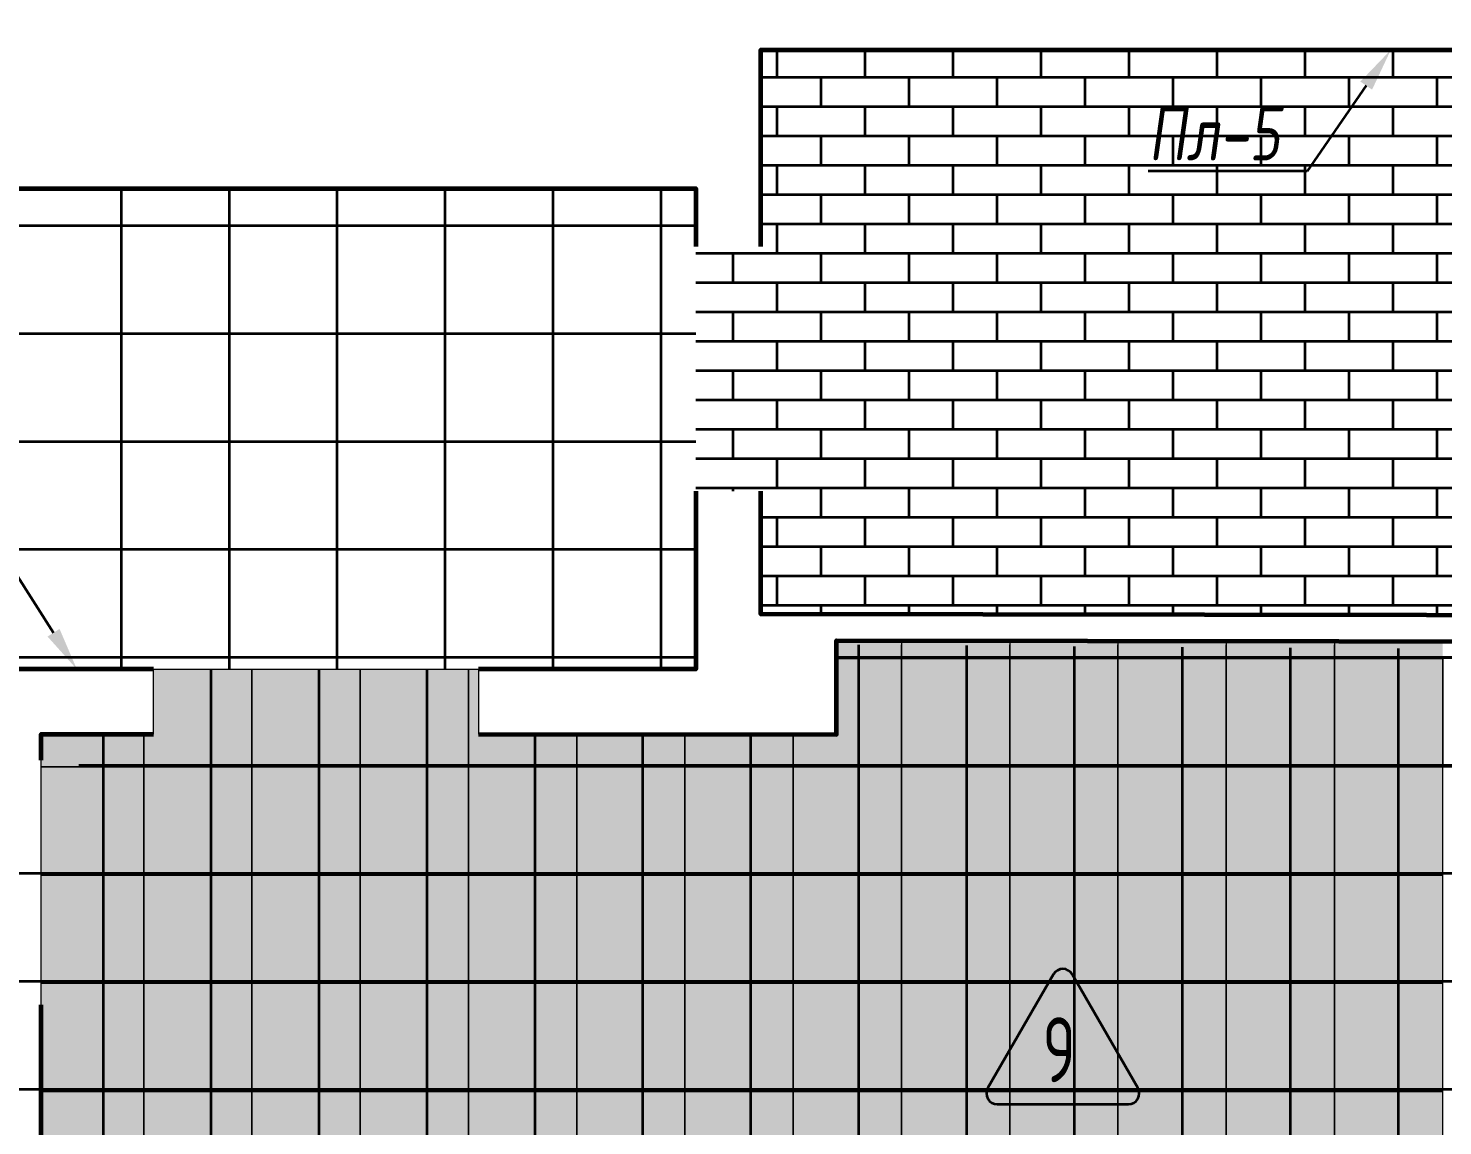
# Model space of a CAD drawing. Header units: millimetres. Extents: x -510890 to 418982, y -118257 to 141350.
# Drawn here: x 256792 to 263326, y -66843 to -61776 of the extents above; entities that cross this region are included whole.
import ezdxf
from ezdxf import colors
from ezdxf.entities.mleader import LeaderData, LeaderLine
from ezdxf.enums import TextEntityAlignment as Align
from ezdxf.math import Vec2, Vec3

# ---------------------------------------------------------------- set-up
doc = ezdxf.new("R2010")
doc.units = ezdxf.units.MM
doc.layers.add('АР_Площадь контур', color=220, linetype='Continuous', lineweight=35, plot=False)
doc.styles.add('ISOCPEUR', font='isocpeur.ttf', dxfattribs={"height": 800})
doc.styles.add('Архитект', font='isocpeur.ttf', dxfattribs={"width": 0.8, "oblique": 8})

msp = doc.modelspace()

# ---------------------------------------------------------------- hatches: boundary and pattern name
at = {"layer": 'АР_Площадь контур', "true_color": 0x000000, "transparency": 33554687}
h = msp.add_hatch(dxfattribs=at)
h.set_pattern_fill('ANSI37', color=18, scale=157, angle=45, style=0)
h.set_pattern_definition([(90, (2999.9, -126491.3), (-498.475, 0), []), (180, (2999.9, -126491.3), (-6e-14, -498.475), [])])
h.paths.add_polyline_path([(253485.5, -64835.6), (249675.5, -64835.6), (249675.5, -54583.1), (249375.5, -54583.1), (249375.5, -55295.6), (245745.5, -55295.6), (245745.5, -54508.2), (245545.5, -54508.2), (245545.5, -52808.2), (245745.5, -52808.2), (245745.5, -52246.8), (249375.5, -52246.8), (249375.5, -52583.1), (249575.5, -52583.1), (249575.5, -51625.6), (249675.5, -51625.6), (249675.5, -51225.6), (253485.5, -51225.6), (253485.5, -62985.9), (253685.5, -62985.9), (253685.5, -62515.8), (259875.5, -62515.5), (259875.5, -64735.6), (253685.5, -64735.6), (253685.5, -64485.8), (253485.5, -64485.9)])
at = {"layer": 'АР_Площадь контур', "true_color": 0x636466}
h = msp.add_hatch(dxfattribs=at)
h.set_pattern_fill('AR-BRSTD', color=251, scale=2)
h.set_pattern_definition([(0, (2999.9, -126491.32), (0, 135.4836), []), (90, (2999.9, -126491.32), (-203.2, 135.4836), [135.4836, -135.4836])])
h.paths.add_polyline_path([(266325.5, -64491), (260175.5, -64481.8), (260175.5, -63913.9), (259875.5, -63913.9), (259875.5, -62783.9), (260175.5, -62783.9), (260175.5, -61875.6), (266325.5, -61875.6)])
at = {"layer": 'АР_Площадь контур', "lineweight": 5, "ltscale": 300, "true_color": 0xb8b9bc, "transparency": 33554687}
h = msp.add_hatch(color=9, dxfattribs=at)
h.dxf.hatch_style = 1
h.paths.add_polyline_path([(262325.5, -67685.7), (261825.5, -67685.7)], flags=17)
h.paths.add_polyline_path([(262325.5, -67185.7), (261825.5, -67185.7), (261825.5, -67685.7), (262325.5, -67685.7)])
h.paths.add_polyline_path([(261825.5, -67185.7), (261325.5, -67185.7), (261325.5, -67685.7), (261825.5, -67685.7)])
h.paths.add_polyline_path([(261825.5, -66185.7), (261325.5, -66185.7), (261325.5, -67185.7), (261825.5, -67185.7)])
h.paths.add_polyline_path([(261325.5, -66685.7), (260825.5, -66685.7)], flags=17)
h.paths.add_polyline_path([(261325.5, -66185.7), (260825.5, -66185.7), (260825.5, -66685.7), (261325.5, -66685.7)])
h.paths.add_polyline_path([(260825.5, -66185.7), (260325.5, -66185.7), (260325.5, -66685.7), (260825.5, -66685.7)])
h.paths.add_polyline_path([(260825.5, -65185.7), (260325.5, -65185.7), (260325.5, -66185.7), (260825.5, -66185.7)])
h.paths.add_polyline_path([(260325.5, -65685.7), (259825.5, -65685.7)])
h.paths.add_polyline_path([(260325.5, -65185.7), (259825.5, -65185.7), (259825.5, -65685.7), (260325.5, -65685.7)])
h.paths.add_polyline_path([(259825.5, -65185.7), (259325.5, -65185.7), (259325.5, -65685.7), (259825.5, -65685.7)])
h.paths.add_polyline_path([(259325.5, -64685.7), (258825.5, -64685.7)])
h.paths.add_polyline_path([(258325.5, -63685.7), (257825.5, -63685.7)], flags=17)
at = {"layer": 'АР_Площадь контур', "lineweight": 5, "ltscale": 300, "true_color": 0x828487, "transparency": 33554687}
h = msp.add_hatch(color=252, dxfattribs=at)
h.dxf.hatch_style = 1
h.paths.add_polyline_path([(260525.5, -64602.1), (260525.5, -64685.7), (260825.5, -64685.7), (260825.5, -64602.1)])
h = msp.add_hatch(color=252, dxfattribs=at)
h.dxf.hatch_style = 1
h.paths.add_polyline_path([(261325.5, -64602.7), (260825.5, -64602.7), (260825.5, -64685.7), (261325.5, -64685.7)])
h = msp.add_hatch(color=252, dxfattribs=at)
h.dxf.hatch_style = 1
h.paths.add_polyline_path([(261825.5, -64603.5), (261325.5, -64603.5), (261325.5, -64685.7), (261825.5, -64685.7)])
at = {"layer": 'АР_Площадь контур', "lineweight": 5, "ltscale": 300, "true_color": 0xb8b9bc, "transparency": 33554687}
h = msp.add_hatch(color=9, dxfattribs=at)
h.dxf.hatch_style = 1
h.paths.add_polyline_path([(262325.5, -64604.3), (261825.5, -64604.3), (261825.5, -64685.7), (262325.5, -64685.7)])
at = {"layer": 'АР_Площадь контур', "lineweight": 5, "ltscale": 300, "transparency": 33554687}
h = msp.add_hatch(color=252, dxfattribs=at)
h.dxf.hatch_style = 1
h.paths.add_polyline_path([(262825.5, -64605.1), (262325.5, -64605.1), (262325.5, -64685.7), (262825.5, -64685.7)])
h = msp.add_hatch(color=252, dxfattribs=at)
h.dxf.hatch_style = 1
h.paths.add_polyline_path([(263325.5, -64605.9), (262825.5, -64605.9), (262825.5, -64685.7), (263325.5, -64685.7)])
at = {"layer": 'АР_Площадь контур', "true_color": 0x000000, "transparency": 33554687}
h = msp.add_hatch(dxfattribs=at)
h.set_pattern_fill('ANSI37', color=18, scale=157, angle=45, style=0)
h.set_pattern_definition([(90, (142988.06, -126491.3), (-498.475, 0), []), (180, (142988.06, -126491.3), (-6e-14, -498.475), [])])
h.paths.add_polyline_path([(266325.5, -71135.7), (256675.5, -71185.6), (256675.5, -65435.6), (257025.5, -65435.6), (257025.5, -65037), (257599.9, -65036.3), (257599.9, -64735.6), (258729.9, -64735.6), (258729.9, -65035.6), (259605.5, -65035.6), (259605.7, -65034.9), (260500.7, -65034.9), (260525.5, -64622.7), (266375.5, -64660.7)])
at = {"layer": 'АР_Площадь контур', "lineweight": 5, "ltscale": 300, "transparency": 33554687}
h = msp.add_hatch(color=252, dxfattribs=at)
h.dxf.hatch_style = 1
h.paths.add_polyline_path([(257371.2, -65035.7), (257325.5, -65035.7), (257325.5, -65185.7), (257825.5, -65185.7), (257825.5, -64735.7), (257371.2, -64735.7)])
at = {"layer": 'АР_Площадь контур', "lineweight": 5, "ltscale": 300, "true_color": 0x828487, "transparency": 33554687}
h = msp.add_hatch(color=252, dxfattribs=at)
h.dxf.hatch_style = 1
h.paths.add_polyline_path([(258325.5, -64735.7), (257825.5, -64735.7), (257825.5, -65185.7), (258325.5, -65185.7)])
h = msp.add_hatch(color=252, dxfattribs=at)
h.dxf.hatch_style = 1
h.paths.add_polyline_path([(259325.5, -65035.7), (258935.5, -65035.7), (258871.2, -65035.7), (258871.2, -64735.7), (258325.5, -64735.7), (258325.5, -65185.7), (259325.5, -65185.7)])
at = {"layer": 'АР_Площадь контур', "lineweight": 5, "ltscale": 300, "transparency": 33554687}
h = msp.add_hatch(color=252, dxfattribs=at)
h.dxf.hatch_style = 1
h.paths.add_polyline_path([(260525.5, -64685.7), (260525.5, -65035.7), (260325.5, -65035.7), (260325.5, -65185.7), (261325.5, -65185.7), (261325.5, -64685.7)])
at = {"layer": 'АР_Площадь контур', "lineweight": 5, "ltscale": 300, "true_color": 0x828487, "transparency": 33554687}
h = msp.add_hatch(color=252, dxfattribs=at)
h.dxf.hatch_style = 1
h.paths.add_polyline_path([(261825.5, -64685.7), (261325.5, -64685.7), (261325.5, -65185.7), (261825.5, -65185.7)])
at = {"layer": 'АР_Площадь контур', "lineweight": 5, "ltscale": 300, "true_color": 0xb8b9bc, "transparency": 33554687}
h = msp.add_hatch(color=9, dxfattribs=at)
h.dxf.hatch_style = 1
h.paths.add_polyline_path([(262325.5, -64685.7), (261825.5, -64685.7), (261825.5, -65185.7), (262325.5, -65185.7)])
at = {"layer": 'АР_Площадь контур', "lineweight": 5, "ltscale": 300, "true_color": 0xc7c8ca, "transparency": 33554687}
h = msp.add_hatch(color=9, dxfattribs=at)
h.dxf.hatch_style = 1
h.paths.add_polyline_path([(262325.2, -65185.6), (262725.2, -65185.7), (263325.5, -65185.7), (263325.5, -64685.7), (262325.5, -64685.7), (262325.5, -64837)])
h = msp.add_hatch(color=9, dxfattribs=at)
h.dxf.hatch_style = 1
h.paths.add_polyline_path([(256852.2, -65035.7), (256852.2, -65185.7), (257325.5, -65185.7), (257325.5, -65035.7)])
at = {"layer": 'АР_Площадь контур', "lineweight": 5, "ltscale": 300, "true_color": 0xb8b9bc, "transparency": 33554687}
h = msp.add_hatch(color=9, dxfattribs=at)
h.dxf.hatch_style = 1
h.paths.add_polyline_path([(259825.5, -65035.7), (259325.5, -65035.7), (259325.5, -65185.7), (259825.5, -65185.7)])
at = {"layer": 'АР_Площадь контур', "lineweight": 5, "ltscale": 300, "transparency": 33554687}
h = msp.add_hatch(color=252, dxfattribs=at)
h.dxf.hatch_style = 1
h.paths.add_polyline_path([(260325.5, -65035.7), (259825.5, -65035.7), (259825.5, -65185.7), (260325.5, -65185.7)])
at = {"layer": 'АР_Площадь контур', "lineweight": 5, "ltscale": 300, "true_color": 0xb8b9bc, "transparency": 33554687}
h = msp.add_hatch(color=9, dxfattribs=at)
h.dxf.hatch_style = 1
h.paths.add_polyline_path([(256825.5, -65185.7), (256325.5, -65185.7)], flags=17)
h.paths.add_polyline_path([(257825.5, -65685.7), (257325.5, -65685.7), (257325.5, -66185.7), (257825.5, -66185.7)])
h.paths.add_polyline_path([(257825.5, -66185.7), (257325.5, -66185.7)], flags=17)
h.paths.add_polyline_path([(258325.5, -65685.7), (257825.5, -65685.7), (257825.5, -66685.7), (258325.5, -66685.7)])
h.paths.add_polyline_path([(258325.5, -66685.7), (257825.5, -66685.7), (257825.5, -67185.7), (258325.5, -67185.7)])
h.paths.add_polyline_path([(258825.5, -66685.7), (258325.5, -66685.7), (258325.5, -67185.7), (258825.5, -67185.7)])
h.paths.add_polyline_path([(258825.5, -67185.7), (258325.5, -67185.7)])
h.paths.add_polyline_path([(259325.5, -66685.7), (258825.5, -66685.7), (258825.5, -67685.7), (259325.5, -67685.7)])
h.paths.add_polyline_path([(259325.5, -67685.7), (258825.5, -67685.7), (258825.5, -68185.7), (259325.5, -68185.7)])
h.paths.add_polyline_path([(259825.5, -67685.7), (259325.5, -67685.7), (259325.5, -68185.7), (259825.5, -68185.7)])
h.paths.add_polyline_path([(259825.5, -68185.7), (259325.5, -68185.7)], flags=17)
h.paths.add_polyline_path([(260325.5, -67685.7), (259825.5, -67685.7), (259825.5, -68685.7), (260325.5, -68685.7)])
h.paths.add_polyline_path([(260325.5, -68685.7), (259825.5, -68685.7), (259825.5, -69185.7), (260325.5, -69185.7)])
h.paths.add_polyline_path([(260825.5, -68685.7), (260325.5, -68685.7), (260325.5, -69185.7), (260825.5, -69185.7)])
h.paths.add_polyline_path([(260825.5, -69185.7), (260325.5, -69185.7)], flags=17)
h.paths.add_polyline_path([(261325.5, -68685.7), (260825.5, -68685.7), (260825.5, -69685.7), (261325.5, -69685.7)])
h.paths.add_polyline_path([(261325.5, -69685.7), (260825.5, -69685.7), (260825.5, -70185.7), (261325.5, -70185.7)])
h.paths.add_polyline_path([(261825.5, -69685.7), (261325.5, -69685.7), (261325.5, -70185.7), (261825.5, -70185.7)])
h.paths.add_polyline_path([(261825.5, -70185.7), (261825.5, -70685.7)], flags=17)
h.paths.add_polyline_path([(262325.5, -69685.7), (261825.5, -69685.7), (261825.5, -70685.7), (262325.5, -70685.7)])
h.paths.add_polyline_path([(262325.5, -70685.7), (261825.5, -70685.7), (261825.5, -71185.7), (262325.5, -71185.7)])
h.paths.add_polyline_path([(256852.2, -65185.7), (256852.2, -65685.7), (257325.5, -65685.7), (257325.5, -65185.7)])
h.paths.add_polyline_path([(256852.2, -65685.7), (256852.2, -66185.7), (257325.5, -66185.7), (257325.5, -65685.7)])
at = {"layer": 'АР_Площадь контур', "lineweight": 5, "ltscale": 300, "transparency": 33554687}
h = msp.add_hatch(color=252, dxfattribs=at)
h.dxf.hatch_style = 1
h.paths.add_polyline_path([(257825.5, -65185.7), (257325.5, -65185.7), (257325.5, -65254.8), (257825.5, -65254.8)])
h = msp.add_hatch(color=252, dxfattribs=at)
h.dxf.hatch_style = 1
h.paths.add_polyline_path([(258325.5, -65185.7), (257825.5, -65185.7), (257825.5, -65254.8), (258325.5, -65254.8)])
h = msp.add_hatch(color=252, dxfattribs=at)
h.dxf.hatch_style = 1
h.paths.add_polyline_path([(258825.5, -65185.7), (258325.5, -65185.7), (258325.5, -65254.8), (258825.5, -65254.8)])
at = {"layer": 'АР_Площадь контур', "lineweight": 5, "ltscale": 300, "true_color": 0x828487, "transparency": 33554687}
h = msp.add_hatch(color=252, dxfattribs=at)
h.dxf.hatch_style = 1
h.paths.add_polyline_path([(259325.4, -65185.7), (258825.4, -65185.7), (258825.4, -65254.8), (259325.4, -65254.8)])
at = {"layer": 'АР_Площадь контур', "lineweight": 5, "ltscale": 300, "transparency": 33554687}
h = msp.add_hatch(color=252, dxfattribs=at)
h.dxf.hatch_style = 1
h.paths.add_polyline_path([(261325.5, -65185.7), (260825.5, -65185.7), (260825.5, -65254.8), (261325.5, -65254.8)])
at = {"layer": 'АР_Площадь контур', "lineweight": 5, "ltscale": 300, "true_color": 0x828487, "transparency": 33554687}
h = msp.add_hatch(color=252, dxfattribs=at)
h.dxf.hatch_style = 1
h.paths.add_polyline_path([(261825.5, -65185.7), (261325.5, -65185.7), (261325.5, -65254.8), (261825.5, -65254.8)])
h = msp.add_hatch(color=252, dxfattribs=at)
h.dxf.hatch_style = 1
h.paths.add_polyline_path([(262325.5, -65185.7), (261825.5, -65185.7), (261825.5, -65254.8), (262325.5, -65254.8)])
h = msp.add_hatch(color=252, dxfattribs=at)
h.dxf.hatch_style = 1
h.paths.add_polyline_path([(262825.5, -65185.7), (262325.5, -65185.7), (262325.5, -65254.8), (262825.5, -65254.8)])
at = {"layer": 'АР_Площадь контур', "lineweight": 5, "ltscale": 300, "true_color": 0xb8b9bc, "transparency": 33554687}
h = msp.add_hatch(color=9, dxfattribs=at)
h.dxf.hatch_style = 1
h.paths.add_polyline_path([(263325.5, -65185.7), (262825.5, -65185.7), (262825.5, -65685.7), (263325.5, -65685.7)])
at = {"layer": 'АР_Площадь контур', "lineweight": 5, "ltscale": 300, "transparency": 33554687}
h = msp.add_hatch(color=252, dxfattribs=at)
h.dxf.hatch_style = 1
h.paths.add_polyline_path([(257825.5, -65254.8), (257325.5, -65254.8), (257325.5, -65685.7), (257825.5, -65685.7)])
h = msp.add_hatch(color=252, dxfattribs=at)
h.dxf.hatch_style = 1
h.paths.add_polyline_path([(258325.5, -65254.8), (257825.5, -65254.8), (257825.5, -65685.7), (258325.5, -65685.7)])
h = msp.add_hatch(color=252, dxfattribs=at)
h.dxf.hatch_style = 1
h.paths.add_polyline_path([(258825.5, -65254.8), (258325.5, -65254.8), (258325.5, -65685.7), (258825.5, -65685.7)])
at = {"layer": 'АР_Площадь контур', "lineweight": 5, "ltscale": 300, "true_color": 0x828487, "transparency": 33554687}
h = msp.add_hatch(color=252, dxfattribs=at)
h.dxf.hatch_style = 1
h.paths.add_polyline_path([(259325.4, -65254.8), (258825.4, -65254.8), (258825.4, -65685.7), (259325.4, -65685.7)])
at = {"layer": 'АР_Площадь контур', "lineweight": 5, "ltscale": 300, "transparency": 33554687}
h = msp.add_hatch(color=252, dxfattribs=at)
h.dxf.hatch_style = 1
h.paths.add_polyline_path([(261325.5, -65254.8), (260825.5, -65254.8), (260825.5, -65685.7), (261325.5, -65685.7)])
at = {"layer": 'АР_Площадь контур', "lineweight": 5, "ltscale": 300, "true_color": 0x828487, "transparency": 33554687}
h = msp.add_hatch(color=252, dxfattribs=at)
h.dxf.hatch_style = 1
h.paths.add_polyline_path([(261825.5, -65254.8), (261325.5, -65254.8), (261325.5, -65685.7), (261825.5, -65685.7)])
h = msp.add_hatch(color=252, dxfattribs=at)
h.dxf.hatch_style = 1
h.paths.add_polyline_path([(262325.5, -65254.8), (261825.5, -65254.8), (261825.5, -65685.7), (262325.5, -65685.7)])
h = msp.add_hatch(color=252, dxfattribs=at)
h.dxf.hatch_style = 1
h.paths.add_polyline_path([(262825.5, -65254.8), (262325.5, -65254.8), (262325.5, -65685.7), (262825.5, -65685.7)])
at = {"layer": 'АР_Площадь контур', "lineweight": 5, "ltscale": 300, "transparency": 33554687}
h = msp.add_hatch(color=252, dxfattribs=at)
h.dxf.hatch_style = 1
h.paths.add_polyline_path([(258825.5, -65685.7), (258325.5, -65685.7), (258325.5, -66185.7), (258825.5, -66185.7)])
at = {"layer": 'АР_Площадь контур', "lineweight": 5, "ltscale": 300, "true_color": 0x828487, "transparency": 33554687}
h = msp.add_hatch(color=252, dxfattribs=at)
h.dxf.hatch_style = 1
h.paths.add_polyline_path([(259325.4, -65685.7), (258825.4, -65685.7), (258825.4, -66185.7), (259325.4, -66185.7)])
h = msp.add_hatch(color=252, dxfattribs=at)
h.dxf.hatch_style = 1
h.paths.add_polyline_path([(259825.4, -65685.7), (259325.4, -65685.7), (259325.4, -66185.7), (259825.4, -66185.7)])
h = msp.add_hatch(color=252, dxfattribs=at)
h.dxf.hatch_style = 1
h.paths.add_polyline_path([(260325.4, -65685.7), (259825.4, -65685.7), (259825.4, -66185.7), (260325.4, -66185.7)])
at = {"layer": 'АР_Площадь контур', "lineweight": 5, "ltscale": 300, "transparency": 33554687}
h = msp.add_hatch(color=252, dxfattribs=at)
h.dxf.hatch_style = 1
h.paths.add_polyline_path([(261325.5, -65685.7), (260825.5, -65685.7), (260825.5, -66185.7), (261325.5, -66185.7)])
h = msp.add_hatch(color=252, dxfattribs=at)
h.dxf.hatch_style = 1
h.paths.add_polyline_path([(261825.5, -65685.7), (261325.5, -65685.7), (261325.5, -66185.7), (261825.5, -66185.7)])
h = msp.add_hatch(color=252, dxfattribs=at)
h.dxf.hatch_style = 1
h.paths.add_polyline_path([(262325.5, -65685.7), (261825.5, -65685.7), (261825.5, -66185.7), (262325.5, -66185.7)])
at = {"layer": 'АР_Площадь контур', "lineweight": 5, "ltscale": 300, "true_color": 0x828487, "transparency": 33554687}
h = msp.add_hatch(color=252, dxfattribs=at)
h.dxf.hatch_style = 1
h.paths.add_polyline_path([(262825.5, -65685.7), (262325.5, -65685.7), (262325.5, -66185.7), (262825.5, -66185.7)])
at = {"layer": 'АР_Площадь контур', "lineweight": 5, "ltscale": 300, "true_color": 0xb8b9bc, "transparency": 33554687}
h = msp.add_hatch(color=9, dxfattribs=at)
h.dxf.hatch_style = 1
h.paths.add_polyline_path([(263325.5, -65685.7), (262825.5, -65685.7), (262825.5, -66185.7), (263325.5, -66185.7)])
at = {"layer": 'АР_Площадь контур', "lineweight": 5, "ltscale": 300, "true_color": 0x828487, "transparency": 33554687}
h = msp.add_hatch(color=252, dxfattribs=at)
h.dxf.hatch_style = 1
h.paths.add_polyline_path([(256852.2, -66185.7), (256852.2, -66685.7), (257325.5, -66685.7), (257325.5, -66185.7)])
h = msp.add_hatch(color=252, dxfattribs=at)
h.dxf.hatch_style = 1
h.paths.add_polyline_path([(257825.5, -66185.7), (257325.5, -66185.7), (257325.5, -66685.7), (257825.5, -66685.7)])
at = {"layer": 'АР_Площадь контур', "lineweight": 5, "ltscale": 300, "transparency": 33554687}
h = msp.add_hatch(color=252, dxfattribs=at)
h.dxf.hatch_style = 1
h.paths.add_polyline_path([(258825.5, -66185.7), (258325.5, -66185.7), (258325.5, -66685.7), (258825.5, -66685.7)])
h = msp.add_hatch(color=252, dxfattribs=at)
h.dxf.hatch_style = 1
h.paths.add_polyline_path([(259325.5, -66185.7), (258825.5, -66185.7), (258825.5, -66685.7), (259325.5, -66685.7)])
h = msp.add_hatch(color=252, dxfattribs=at)
h.dxf.hatch_style = 1
h.paths.add_polyline_path([(259825.5, -66185.7), (259325.5, -66185.7), (259325.5, -66685.7), (259825.5, -66685.7)])
at = {"layer": 'АР_Площадь контур', "lineweight": 5, "ltscale": 300, "true_color": 0x828487, "transparency": 33554687}
h = msp.add_hatch(color=252, dxfattribs=at)
h.dxf.hatch_style = 1
h.paths.add_polyline_path([(260325.4, -66185.7), (259825.4, -66185.7), (259825.4, -66685.7), (260325.4, -66685.7)])
at = {"layer": 'АР_Площадь контур', "lineweight": 5, "ltscale": 300, "transparency": 33554687}
h = msp.add_hatch(color=252, dxfattribs=at)
h.dxf.hatch_style = 1
h.paths.add_polyline_path([(262325.5, -66185.7), (261825.5, -66185.7), (261825.5, -66685.7), (262325.5, -66685.7)])
at = {"layer": 'АР_Площадь контур', "lineweight": 5, "ltscale": 300, "true_color": 0x828487, "transparency": 33554687}
h = msp.add_hatch(color=252, dxfattribs=at)
h.dxf.hatch_style = 1
h.paths.add_polyline_path([(262825.5, -66185.7), (262325.5, -66185.7), (262325.5, -66685.7), (262825.5, -66685.7)])
h = msp.add_hatch(color=252, dxfattribs=at)
h.dxf.hatch_style = 1
h.paths.add_polyline_path([(263325.5, -66185.7), (262825.5, -66185.7), (262825.5, -66685.7), (263325.5, -66685.7)])
at = {"layer": 'АР_Площадь контур', "lineweight": 5, "ltscale": 300, "transparency": 33554687}
h = msp.add_hatch(color=252, dxfattribs=at)
h.dxf.hatch_style = 1
h.paths.add_polyline_path([(256852.2, -66685.7), (256852.2, -67685.7), (257325.5, -67685.7), (257325.5, -66685.7)])
at = {"layer": 'АР_Площадь контур', "lineweight": 5, "ltscale": 300, "true_color": 0x828487, "transparency": 33554687}
h = msp.add_hatch(color=252, dxfattribs=at)
h.dxf.hatch_style = 1
h.paths.add_polyline_path([(257825.5, -66685.7), (257325.5, -66685.7), (257325.5, -67185.7), (257825.5, -67185.7)])
at = {"layer": 'АР_Площадь контур', "lineweight": 5, "ltscale": 300, "transparency": 33554687}
h = msp.add_hatch(color=252, dxfattribs=at)
h.dxf.hatch_style = 1
h.paths.add_polyline_path([(259825.5, -66685.7), (259325.5, -66685.7), (259325.5, -67185.7), (259825.5, -67185.7)])
at = {"layer": 'АР_Площадь контур', "lineweight": 5, "ltscale": 300, "true_color": 0x828487, "transparency": 33554687}
h = msp.add_hatch(color=252, dxfattribs=at)
h.dxf.hatch_style = 1
h.paths.add_polyline_path([(260325.4, -66685.7), (259825.4, -66685.7), (259825.4, -67185.7), (260325.4, -67185.7)])
h = msp.add_hatch(color=252, dxfattribs=at)
h.dxf.hatch_style = 1
h.paths.add_polyline_path([(260825.4, -66685.7), (260325.4, -66685.7), (260325.4, -67185.7), (260825.4, -67185.7)])
h = msp.add_hatch(color=252, dxfattribs=at)
h.dxf.hatch_style = 1
h.paths.add_polyline_path([(261325.4, -66685.7), (260825.4, -66685.7), (260825.4, -67185.7), (261325.4, -67185.7)])
at = {"layer": 'АР_Площадь контур', "lineweight": 5, "ltscale": 300, "transparency": 33554687}
h = msp.add_hatch(color=252, dxfattribs=at)
h.dxf.hatch_style = 1
h.paths.add_polyline_path([(262325.5, -66685.7), (261825.5, -66685.7), (261825.5, -67185.7), (262325.5, -67185.7)])
h = msp.add_hatch(color=252, dxfattribs=at)
h.dxf.hatch_style = 1
h.paths.add_polyline_path([(262825.5, -66685.7), (262325.5, -66685.7), (262325.5, -67185.7), (262825.5, -67185.7)])
h = msp.add_hatch(color=252, dxfattribs=at)
h.dxf.hatch_style = 1
h.paths.add_polyline_path([(263325.5, -66685.7), (262825.5, -66685.7), (262825.5, -67685.7), (263325.5, -67685.7)])

# ---------------------------------------------------------------- linework, layer by layer
at = {"layer": 'АР_Площадь контур', "lineweight": 60}
for points in [[(253485.5, -61262.8), (253485.5, -62985.9), (253685.5, -62985.9), (253685.5, -62515.6), (259875.5, -62515.6), (259875.5, -62783.9)], [(260175.5, -62783.9), (260175.5, -61875.6), (266325.5, -61875.6), (266325.5, -64491), (260175.5, -64481.8), (260175.5, -63913.9)], [(259875.5, -63913.9), (259875.5, -64735.6), (258871.2, -64735.7)], [(258871.2, -65035.5), (260525.5, -65036.8), (260525.5, -64602.4), (266325.5, -64611), (266325.5, -71185.6), (256852.2, -71185.6), (256852.2, -66285.7)], [(257371.2, -64735.7), (255679.9, -64735.6)], [(256852.4, -65155.4), (256852.4, -65035.5), (257371.2, -65035.5)]]:
    msp.add_lwpolyline(points, dxfattribs=at)
at = {"layer": 'АР_Площадь контур', "lineweight": 5, "ltscale": 300}
for points in [[(256852.2, -65035.7), (257371.2, -65035.7), (257371.2, -64735.7), (258871.2, -64735.7), (258871.2, -65035.7), (258935.5, -65035.7), (258935.5, -65035.7), (260525.5, -65035.7), (260525.9, -64601.8), (266325.5, -64611), (266325.5, -71185.6)], [(260825.5, -64602.3), (260825.5, -64685.7), (261325.5, -64685.7)], [(261325.5, -64603.1), (261325.5, -64685.7), (261825.5, -64685.7)], [(261825.5, -64603.9), (261825.5, -64685.7), (262325.5, -64685.7)], [(262325.5, -64606.4), (262325.5, -64685.7), (262825.5, -64685.7)], [(262825.5, -64606.4), (262825.5, -64685.7), (263325.5, -64685.7)], [(260825.5, -64685.7), (260825.5, -64622.7)], [(261325.5, -64685.7), (261325.5, -64622.7)], [(261825.5, -64685.7), (261825.5, -64622.7)], [(262325.5, -64685.7), (262325.5, -64622.7)], [(262825.5, -64685.7), (262825.5, -64622.7)], [(257825.5, -65185.7), (257825.5, -64735.7)], [(257825.5, -64735.7), (257825.5, -65185.7), (258325.5, -65185.7)], [(258325.5, -65185.7), (258325.5, -64735.7)], [(258325.5, -64735.7), (258325.5, -65185.7), (258825.5, -65185.7)], [(258825.5, -65185.7), (258825.5, -64735.7)], [(258825.5, -64735.7), (258825.5, -65185.7), (259325.5, -65185.7)], [(260825.5, -65185.7), (260825.5, -64685.7), (260525.5, -64685.7)], [(260525.5, -64685.7), (260825.5, -64685.7)], [(261325.5, -65185.7), (261325.5, -64685.7), (260825.5, -64685.7), (260825.5, -65185.7), (261325.5, -65185.7)], [(261825.5, -65185.7), (261825.5, -64685.7), (261325.5, -64685.7), (261325.5, -65185.7), (261825.5, -65185.7)], [(262325.5, -65185.7), (262325.5, -64685.7), (261825.5, -64685.7), (261825.5, -65185.7), (262325.5, -65185.7)], [(262825.5, -65185.7), (262825.5, -64685.7), (262325.5, -64685.7), (262325.5, -65185.7)], [(263325.5, -65185.7), (263325.5, -64685.7), (262825.5, -64685.7), (262825.5, -65185.7), (263325.5, -65185.7)], [(263825.5, -65185.7), (263825.5, -64685.7), (263325.5, -64685.7), (263325.5, -65185.7), (263825.5, -65185.7)], [(257325.5, -65185.7), (257325.5, -65035.7)], [(257325.5, -65035.7), (257325.5, -65185.7), (257825.5, -65185.7)], [(259325.5, -65185.7), (259325.5, -65035.7)], [(259325.5, -65035.7), (259325.5, -65185.7), (259825.5, -65185.7)], [(259825.5, -65185.7), (259825.5, -65035.7)], [(259825.5, -65035.7), (259825.5, -65185.7), (260325.5, -65185.7)], [(260325.5, -65185.7), (260325.5, -65035.7)], [(260325.5, -65035.7), (260325.5, -65185.7), (260825.5, -65185.7)], [(257325.5, -65685.7), (257325.5, -65185.7), (256852.2, -65185.7)], [(256852.2, -65185.7), (257325.5, -65185.7)], [(256852.2, -65185.7), (257325.5, -65185.7)], [(257825.5, -65685.7), (257825.5, -65185.7), (257325.5, -65185.7), (257325.5, -65685.7), (257825.5, -65685.7)], [(257325.5, -65185.7), (257825.5, -65185.7)], [(258325.5, -65685.7), (258325.5, -65185.7), (257825.5, -65185.7), (257825.5, -65685.7), (258325.5, -65685.7)], [(258825.5, -65685.7), (258825.5, -65185.7), (258325.5, -65185.7), (258325.5, -65685.7), (258825.5, -65685.7)], [(259325.5, -65685.7), (259325.5, -65185.7), (258825.5, -65185.7), (258825.5, -65685.7), (259325.5, -65685.7)], [(259825.5, -65685.7), (259825.5, -65185.7), (259325.5, -65185.7), (259325.5, -65685.7), (259825.5, -65685.7)], [(260325.5, -65685.7), (260325.5, -65185.7), (259825.5, -65185.7), (259825.5, -65685.7), (260325.5, -65685.7)], [(260825.5, -65685.7), (260825.5, -65185.7), (260325.5, -65185.7), (260325.5, -65685.7), (260825.5, -65685.7)], [(261325.5, -65685.7), (261325.5, -65185.7), (260825.5, -65185.7), (260825.5, -65685.7), (261325.5, -65685.7)], [(261825.5, -65685.7), (261825.5, -65185.7), (261325.5, -65185.7), (261325.5, -65685.7), (261825.5, -65685.7)], [(262325.5, -65685.7), (262325.5, -65185.7), (261825.5, -65185.7), (261825.5, -65685.7), (262325.5, -65685.7)], [(262825.5, -65685.7), (262825.5, -65185.7), (262325.5, -65185.7), (262325.5, -65685.7), (262825.5, -65685.7)], [(262325.5, -65185.7), (262825.5, -65185.7)], [(263325.5, -65685.7), (263325.5, -65185.7), (262825.5, -65185.7), (262825.5, -65685.7), (263325.5, -65685.7)], [(257325.5, -66185.7), (257325.5, -65685.7), (256852.2, -65685.7)], [(256852.2, -65685.7), (257325.5, -65685.7)], [(257825.5, -66185.7), (257825.5, -65685.7), (257325.5, -65685.7), (257325.5, -66185.7), (257825.5, -66185.7)], [(258325.5, -66185.7), (258325.5, -65685.7), (257825.5, -65685.7), (257825.5, -66185.7), (258325.5, -66185.7)], [(258825.5, -66185.7), (258825.5, -65685.7), (258325.5, -65685.7), (258325.5, -66185.7), (258825.5, -66185.7)], [(259325.5, -66185.7), (259325.5, -65685.7), (258825.5, -65685.7), (258825.5, -66185.7), (259325.5, -66185.7)], [(259825.5, -66185.7), (259825.5, -65685.7), (259325.5, -65685.7), (259325.5, -66185.7), (259825.5, -66185.7)], [(260325.5, -66185.7), (260325.5, -65685.7), (259825.5, -65685.7), (259825.5, -66185.7), (260325.5, -66185.7)], [(260825.5, -66185.7), (260825.5, -65685.7), (260325.5, -65685.7), (260325.5, -66185.7), (260825.5, -66185.7)], [(261325.5, -66185.7), (261325.5, -65685.7), (260825.5, -65685.7), (260825.5, -66185.7), (261325.5, -66185.7)], [(261825.5, -66185.7), (261825.5, -65685.7), (261325.5, -65685.7), (261325.5, -66185.7), (261825.5, -66185.7)], [(262325.5, -66185.7), (262325.5, -65685.7), (261825.5, -65685.7), (261825.5, -66185.7), (262325.5, -66185.7)], [(262825.5, -66185.7), (262825.5, -65685.7), (262325.5, -65685.7), (262325.5, -66185.7), (262825.5, -66185.7)], [(263325.5, -66185.7), (263325.5, -65685.7), (262825.5, -65685.7), (262825.5, -66185.7), (263325.5, -66185.7)], [(257325.5, -66685.7), (257325.5, -66185.7), (256852.2, -66185.7)], [(256852.2, -66185.7), (257325.5, -66185.7)], [(257825.5, -66685.7), (257825.5, -66185.7), (257325.5, -66185.7), (257325.5, -66685.7), (257825.5, -66685.7)], [(258325.5, -66685.7), (258325.5, -66185.7), (257825.5, -66185.7), (257825.5, -66685.7), (258325.5, -66685.7)], [(258825.5, -66685.7), (258825.5, -66185.7), (258325.5, -66185.7), (258325.5, -66685.7), (258825.5, -66685.7)], [(259325.5, -66685.7), (259325.5, -66185.7), (258825.5, -66185.7), (258825.5, -66685.7), (259325.5, -66685.7)], [(259825.5, -66685.7), (259825.5, -66185.7), (259325.5, -66185.7), (259325.5, -66685.7), (259825.5, -66685.7)], [(260325.5, -66685.7), (260325.5, -66185.7), (259825.5, -66185.7), (259825.5, -66685.7), (260325.5, -66685.7)], [(260825.5, -66685.7), (260825.5, -66185.7), (260325.5, -66185.7), (260325.5, -66685.7), (260825.5, -66685.7)], [(261325.5, -66685.7), (261325.5, -66185.7), (260825.5, -66185.7), (260825.5, -66685.7), (261325.5, -66685.7)], [(261825.5, -66685.7), (261825.5, -66185.7), (261325.5, -66185.7), (261325.5, -66685.7), (261825.5, -66685.7)], [(262325.5, -66685.7), (262325.5, -66185.7), (261825.5, -66185.7), (261825.5, -66685.7), (262325.5, -66685.7)], [(262825.5, -66685.7), (262825.5, -66185.7), (262325.5, -66185.7), (262325.5, -66685.7), (262825.5, -66685.7)], [(263325.5, -66685.7), (263325.5, -66185.7), (262825.5, -66185.7), (262825.5, -66685.7), (263325.5, -66685.7)], [(257325.5, -67185.7), (257325.5, -66685.7), (256852.2, -66685.7)], [(256852.2, -66685.7), (257325.5, -66685.7)], [(257825.5, -67185.7), (257825.5, -66685.7), (257325.5, -66685.7), (257325.5, -67185.7), (257825.5, -67185.7)], [(258325.5, -67185.7), (258325.5, -66685.7), (257825.5, -66685.7), (257825.5, -67185.7), (258325.5, -67185.7)], [(258825.5, -67185.7), (258825.5, -66685.7), (258325.5, -66685.7), (258325.5, -67185.7), (258825.5, -67185.7)], [(259325.5, -67185.7), (259325.5, -66685.7), (258825.5, -66685.7), (258825.5, -67185.7), (259325.5, -67185.7)], [(259825.5, -67185.7), (259825.5, -66685.7), (259325.5, -66685.7), (259325.5, -67185.7), (259825.5, -67185.7)], [(260325.5, -67185.7), (260325.5, -66685.7), (259825.5, -66685.7), (259825.5, -67185.7), (260325.5, -67185.7)], [(260825.5, -67185.7), (260825.5, -66685.7), (260325.5, -66685.7), (260325.5, -67185.7), (260825.5, -67185.7)], [(261325.5, -67185.7), (261325.5, -66685.7), (260825.5, -66685.7), (260825.5, -67185.7), (261325.5, -67185.7)], [(261825.5, -67185.7), (261825.5, -66685.7), (261325.5, -66685.7), (261325.5, -67185.7), (261825.5, -67185.7)], [(262325.5, -67185.7), (262325.5, -66685.7), (261825.5, -66685.7), (261825.5, -67185.7), (262325.5, -67185.7)], [(262825.5, -67185.7), (262825.5, -66685.7), (262325.5, -66685.7), (262325.5, -67185.7), (262825.5, -67185.7)], [(263325.5, -67185.7), (263325.5, -66685.7), (262825.5, -66685.7), (262825.5, -67185.7), (263325.5, -67185.7)]]:
    msp.add_lwpolyline(points, dxfattribs=at)
msp.add_lwpolyline([(266325.5, -71185.6), (256852.2, -71185.6), (256852.2, -65035.6), (257371.2, -65035.7), (257371.2, -64735.7), (258871.2, -64735.7), (258871.2, -65035.6), (258871.2, -65035.6), (260525.9, -65035.6), (260525.9, -64601.8), (266325.5, -64611)], close=True, dxfattribs=at)
at = {"layer": 'АР_Площадь контур', "linetype": 'Continuous'}
msp.add_lwpolyline([(261267.8, -66744.3), (261874, -66744.3, 0.577349), (261917.3, -66669.3), (261614.2, -66144.3, 0.577354), (261527.6, -66144.3), (261224.5, -66669.3, 0.577349), (261267.8, -66744.3, 0.000002)], format="xyb", dxfattribs=at)

# ---------------------------------------------------------------- texts
at = {"layer": 'АР_Площадь контур', "linetype": 'Continuous', "style": 'ISOCPEUR', "width": 0.7}
msp.add_text('9', height=300, dxfattribs=at).set_placement((261554.2, -66642.6), align=Align.CENTER)

# ---------------------------------------------------------------- leaders
at = {"layer": 'АР_Площадь контур'}
ml = msp.add_multileader_mtext('Standard', dxfattribs=at)
ml.set_content('Пл-5', color=256, style='Архитект')
ml.set_leader_properties(color=256, linetype='ByLayer', lineweight=-1)
ml.build(insert=Vec2(0, 0))
ml.multileader.update_dxf_attribs({"text_left_attachment_type": 6, "text_right_attachment_type": 6, "dogleg_length": 25, "arrow_head_size": 200})
ctx = ml.context
ctx.base_point, ctx.char_height, ctx.arrow_head_size, ctx.landing_gap_size, ctx.plane_origin = Vec3(261864.8, -62435.8), 250, 200, 100, Vec3(246986.3, -63057.1)
ctx.left_attachment, ctx.right_attachment = 6, 6
notes = []
notes.append((ctx, [(0, (1, 1, 0), (262700.1, -62435.8), (-1, 0), 25, [(1, [(263085.6, -61875.6)], 0, [])])]))
ctx.mtext.insert, ctx.mtext.width, ctx.mtext.defined_height, ctx.mtext.line_spacing_style, ctx.mtext.flow_direction = Vec3(261964.8, -62135.8), 3549.472, 1007.6, 2, 5
ml = msp.add_multileader_mtext('Standard', dxfattribs=at)
ml.set_content('Пл-5', color=256, style='Архитект')
ml.set_leader_properties(color=256, linetype='ByLayer', lineweight=-1)
ml.build(insert=Vec2(0, 0))
ml.multileader.update_dxf_attribs({"text_left_attachment_type": 6, "text_right_attachment_type": 6, "dogleg_length": 25, "arrow_head_size": 200})
ctx = ml.context
ctx.base_point, ctx.char_height, ctx.arrow_head_size, ctx.landing_gap_size, ctx.plane_origin = Vec3(255448.3, -63586), 250, 200, 100, Vec3(241434.3, -64194.4)
ctx.left_attachment, ctx.right_attachment = 6, 6
notes.append((ctx, [(0, (1, 1, 0), (256283.5, -63586), (-1, 0), 25, [(1, [(257016.6, -64735.6)], 0, [])])]))
ctx.mtext.insert, ctx.mtext.width, ctx.mtext.defined_height, ctx.mtext.line_spacing_style, ctx.mtext.flow_direction = Vec3(255548.3, -63286), 3549.472, 1007.6, 2, 5
for ctx, leaders in notes:
    for number, flags, end, landing, length, lines in leaders:
        leader = LeaderData()
        leader.index, (leader.has_last_leader_line, leader.has_dogleg_vector, leader.attachment_direction) = number, flags
        leader.last_leader_point, leader.dogleg_vector, leader.dogleg_length = Vec3(end), Vec3(landing), length
        for number, points, colour, breaks in lines:
            line = LeaderLine()
            line.index, line.vertices, line.color, line.breaks = number, Vec3.list(points), colors.encode_raw_color(colour), breaks
            leader.lines.append(line)
        ctx.leaders.append(leader)

doc.saveas('drawing.dxf')
